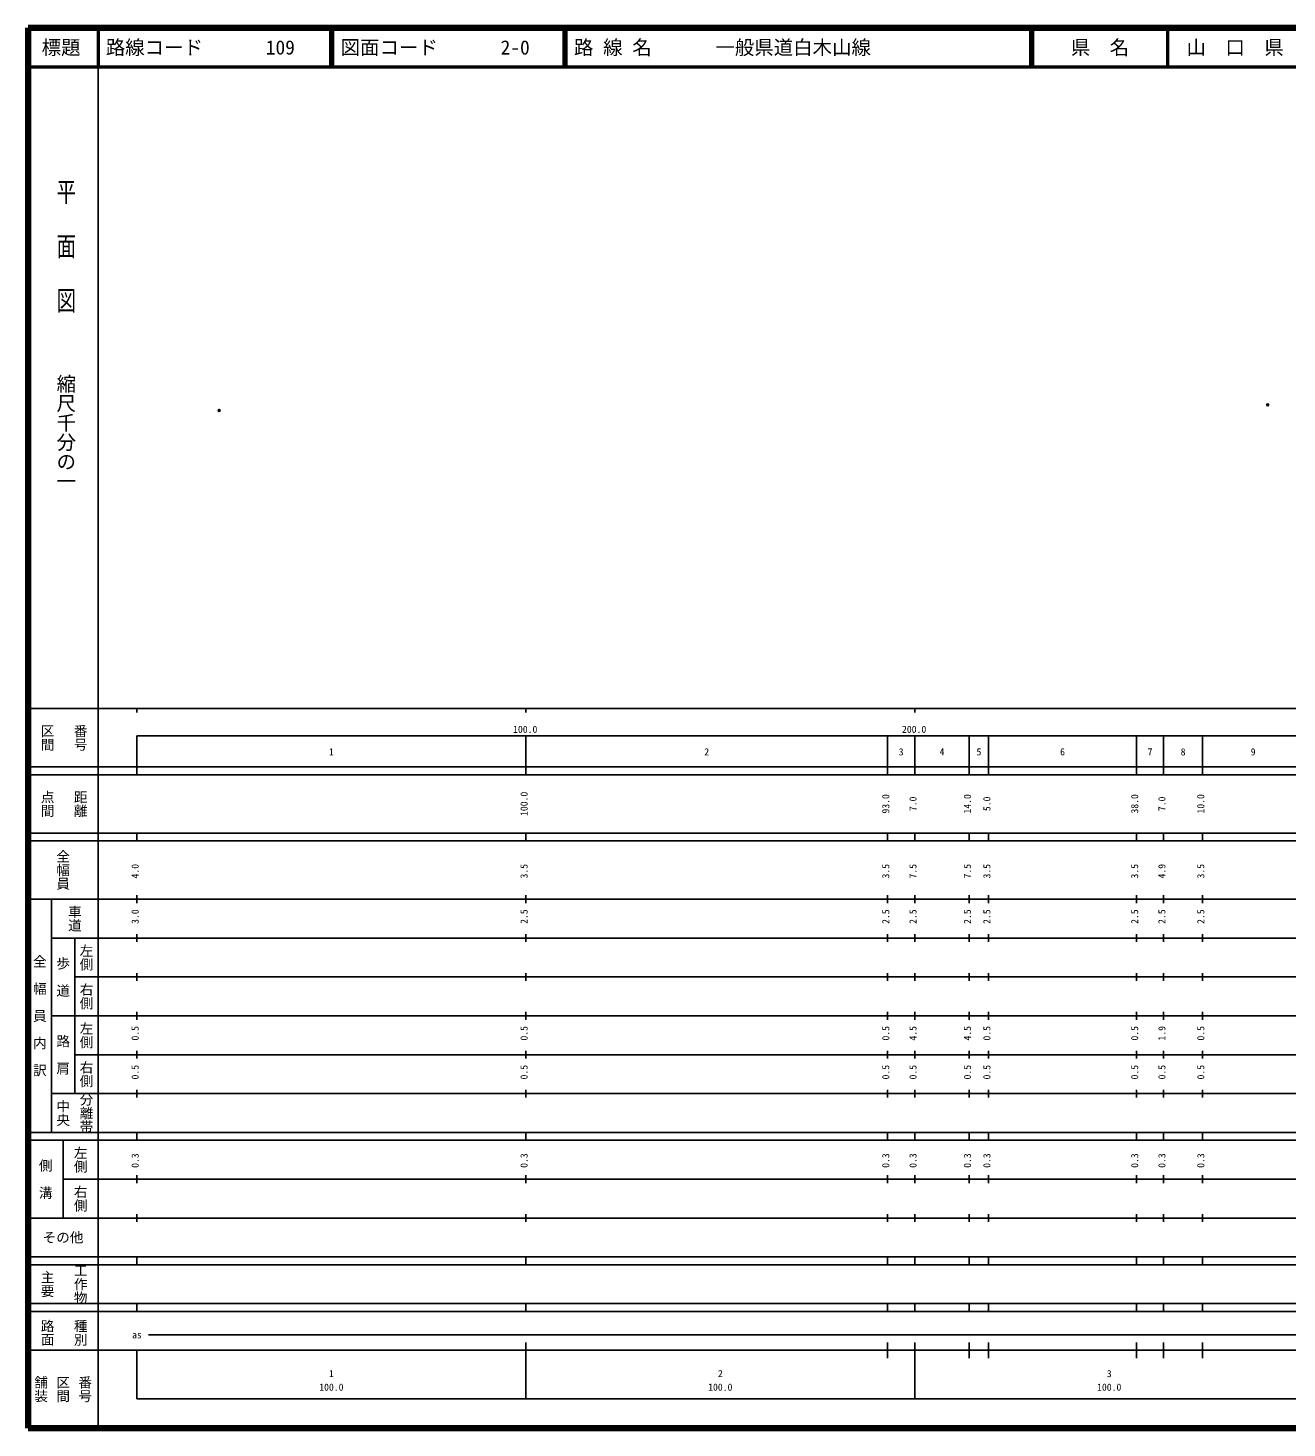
# Model space of a CAD drawing. Units: millimetres on the paper. Extents: x 40 to 680, y 20 to 380.
# Drawn here: x 40 to 363.7, y 20 to 380 of the extents above; entities that cross this region are included whole.
import ezdxf
from ezdxf.enums import TextEntityAlignment as Align

# ---------------------------------------------------------------- set-up
doc = ezdxf.new("R2010")
doc.units = ezdxf.units.MM
doc.header["$PDMODE"] = 32
doc.header["$PDSIZE"] = 0.5
doc.layers.add('M-OTRS', color=6, linetype='Continuous')
doc.layers.add('M-TTL-TXT', color=7, linetype='Continuous')
for name, color, linetype, lineweight in [('M-TTL', 2, 'Continuous', 140), ('M-TTL-BAND', 7, 'Continuous', 25), ('M-TTL-LINE', 7, 'Continuous', 50)]:
    doc.layers.add(name, color=color, linetype=linetype, lineweight=lineweight)
doc.styles.add('@ＭＳ ゴシック', font='')
doc.styles.add('ＭＳ ゴシック', font='')
doc.styles.get('@ＭＳ ゴシック').set_extended_font_data('@MS Gothic')
doc.styles.get('ＭＳ ゴシック').set_extended_font_data('MS Gothic')

msp = doc.modelspace()

# ---------------------------------------------------------------- linework, layer by layer
at = {"layer": 'M-OTRS'}
for p in [(89.155, 281.678), (358.741, 283.112)]:
    msp.add_point(p, dxfattribs=at)
at = {"layer": 'M-TTL'}
for p, q in [((40, 380), (40, 20)), ((680, 380), (40, 380)), ((40, 20), (680, 20))]:
    msp.add_line(p, q, dxfattribs=at)
at = {"layer": 'M-TTL-BAND'}
for p, q in [((58, 370), (58, 20)), ((40, 205), (579, 205)), ((68, 205), (68, 204)), ((168, 205), (168, 204)), ((268, 205), (268, 204)), ((68, 198), (579, 198)), ((68, 198), (68, 188)), ((168, 188), (168, 198)), ((261, 188), (261, 198)), ((268, 188), (268, 198)), ((282, 188), (282, 198)), ((287, 188), (287, 198)), ((325, 188), (325, 198)), ((332, 188), (332, 198)), ((342, 188), (342, 198)), ((40, 190), (579, 190)), ((40, 188), (579, 188)), ((40, 173), (579, 173)), ((68, 171), (68, 173)), ((168, 171), (168, 173)), ((261, 171), (261, 173)), ((268, 171), (268, 173)), ((282, 171), (282, 173)), ((287, 171), (287, 173)), ((325, 171), (325, 173)), ((332, 171), (332, 173)), ((342, 171), (342, 173)), ((40, 171), (579, 171)), ((40, 156), (579, 156)), ((46, 96), (46, 156)), ((68, 155), (68, 157)), ((168, 155), (168, 157)), ((261, 155), (261, 157)), ((268, 155), (268, 157)), ((282, 155), (282, 157)), ((287, 155), (287, 157)), ((325, 155), (325, 157)), ((332, 155), (332, 157)), ((342, 155), (342, 157)), ((46, 146), (579, 146)), ((52, 146), (52, 106)), ((68, 145), (68, 147)), ((168, 145), (168, 147)), ((261, 145), (261, 147)), ((268, 145), (268, 147)), ((282, 145), (282, 147)), ((287, 145), (287, 147)), ((325, 145), (325, 147)), ((332, 145), (332, 147)), ((342, 145), (342, 147)), ((68, 135), (68, 137)), ((168, 135), (168, 137)), ((261, 135), (261, 137)), ((268, 135), (268, 137)), ((282, 135), (282, 137)), ((287, 135), (287, 137)), ((325, 135), (325, 137)), ((332, 135), (332, 137)), ((342, 135), (342, 137)), ((52, 136), (579, 136)), ((46, 126), (579, 126)), ((68, 125), (68, 127)), ((168, 125), (168, 127)), ((261, 125), (261, 127)), ((268, 125), (268, 127)), ((282, 125), (282, 127)), ((287, 125), (287, 127)), ((325, 125), (325, 127)), ((332, 125), (332, 127)), ((342, 125), (342, 127)), ((52, 116), (579, 116)), ((68, 115), (68, 117)), ((168, 115), (168, 117)), ((261, 115), (261, 117)), ((268, 115), (268, 117)), ((282, 115), (282, 117)), ((287, 115), (287, 117)), ((325, 115), (325, 117)), ((332, 115), (332, 117)), ((342, 115), (342, 117)), ((46, 106), (579, 106)), ((68, 105), (68, 107)), ((168, 105), (168, 107)), ((261, 105), (261, 107)), ((268, 105), (268, 107)), ((282, 105), (282, 107)), ((287, 105), (287, 107)), ((325, 105), (325, 107)), ((332, 105), (332, 107)), ((342, 105), (342, 107)), ((40, 96), (579, 96)), ((40, 94), (579, 94)), ((49, 94), (49, 74)), ((68, 94), (68, 96)), ((168, 94), (168, 96)), ((261, 94), (261, 96)), ((268, 94), (268, 96)), ((282, 94), (282, 96)), ((287, 94), (287, 96)), ((325, 94), (325, 96)), ((332, 94), (332, 96)), ((342, 94), (342, 96)), ((49, 84), (579, 84)), ((68, 83), (68, 85)), ((168, 83), (168, 85)), ((261, 83), (261, 85)), ((268, 83), (268, 85)), ((282, 83), (282, 85)), ((287, 83), (287, 85)), ((325, 83), (325, 85)), ((332, 83), (332, 85)), ((342, 83), (342, 85)), ((40, 74), (579, 74)), ((68, 73), (68, 75)), ((168, 73), (168, 75)), ((261, 73), (261, 75)), ((268, 73), (268, 75)), ((282, 73), (282, 75)), ((287, 73), (287, 75)), ((325, 73), (325, 75)), ((332, 73), (332, 75)), ((342, 73), (342, 75)), ((40, 64), (579, 64)), ((40, 62), (579, 62)), ((68, 62), (68, 64)), ((168, 62), (168, 64)), ((261, 62), (261, 64)), ((268, 62), (268, 64)), ((282, 62), (282, 64)), ((287, 62), (287, 64)), ((325, 62), (325, 64)), ((332, 62), (332, 64)), ((342, 62), (342, 64)), ((40, 52), (579, 52)), ((68, 50), (68, 52)), ((168, 50), (168, 52)), ((261, 50), (261, 52)), ((268, 50), (268, 52)), ((282, 50), (282, 52)), ((287, 50), (287, 52)), ((325, 50), (325, 52)), ((332, 50), (332, 52)), ((342, 50), (342, 52)), ((40, 50), (579, 50)), ((71, 44), (565, 44)), ((40, 40), (579, 40)), ((68, 40), (68, 27.5)), ((168, 27.5), (168, 42)), ((261, 38), (261, 42)), ((268, 27.5), (268, 42)), ((282, 38), (282, 42)), ((287, 38), (287, 42)), ((325, 38), (325, 42)), ((332, 38), (332, 42)), ((342, 38), (342, 42)), ((68, 27.5), (579, 27.5))]:
    msp.add_line(p, q, dxfattribs=at)
at = {"layer": 'M-TTL-LINE'}
for p, q in [((58, 380), (58, 370)), ((117.75, 380), (117.75, 370)), ((118.25, 380), (118.25, 370)), ((177.75, 380), (177.75, 370)), ((178.25, 380), (178.25, 370)), ((297.75, 380), (297.75, 370)), ((298.25, 380), (298.25, 370)), ((333, 380), (333, 370)), ((40, 370), (680, 370))]:
    msp.add_line(p, q, dxfattribs=at)

# ---------------------------------------------------------------- texts
at = {"layer": 'M-TTL-BAND', "style": '@ＭＳ ゴシック', "width": 1.4}
msp.add_text('平  面  図', height=3.666, rotation=270, dxfattribs=at).set_placement((49.777, 306.475), align=Align.MIDDLE_RIGHT)
at = {"layer": 'M-TTL-BAND', "style": '@ＭＳ ゴシック'}
msp.add_text('縮尺千分の一', height=3.666, rotation=270, dxfattribs=at).set_placement((49.777, 261.03), align=Align.MIDDLE_RIGHT)
for s, p in [('区間', (45, 197.5)), ('番号', (53.5, 197.5)), ('点間', (45, 180.5)), ('距離', (53.5, 180.5)), ('全幅員', (49, 163.5)), ('車道', (52, 151)), ('左側', (55, 141)), ('全\u3000幅\u3000員\u3000内\u3000訳', (43, 126)), ('歩\u3000道', (49, 136)), ('右側', (55, 131)), ('左側', (55, 121)), ('路\u3000肩', (49, 116)), ('右側', (55, 111)), ('分離帯', (55, 101)), ('中央', (49, 101)), ('左側', (53.5, 89)), ('側\u3000溝', (44.5, 84)), ('右側', (53.5, 79)), ('工作物', (53.5, 57)), ('主要', (45, 57)), ('路面', (45, 44.5)), ('種別', (53.5, 44.5)), ('舗装', (43.333, 30)), ('区間', (49, 30)), ('番号', (54.667, 30))]:
    msp.add_text(s, height=2.566, rotation=270, dxfattribs=at).set_placement(p, align=Align.MIDDLE_CENTER)
at = {"layer": 'M-TTL-BAND', "style": 'ＭＳ ゴシック'}
for s, p in [('100.0', (167.844, 198.195)), ('200.0', (267.844, 198.195)), ('1', (118, 192.405)), ('2', (214.5, 192.405)), ('3', (264.5, 192.405)), ('4', (275, 192.405)), ('5', (284.5, 192.405)), ('6', (306, 192.405)), ('7', (328.5, 192.405)), ('8', (337, 192.405)), ('9', (355, 192.405)), ('as', (68, 42.5)), ('1', (118, 32.523)), ('2', (218, 32.523)), ('3', (318, 32.523)), ('100.0', (118, 29.033)), ('100.0', (218, 29.033)), ('100.0', (318, 29.033))]:
    msp.add_text(s, height=1.833, dxfattribs=at).set_placement(p, align=Align.BOTTOM_CENTER)
for s, p in [('100.0', (169, 180.5)), ('93.0', (262, 180.5)), ('7.0', (269, 180.5)), ('14.0', (283, 180.5)), ('5.0', (288, 180.5)), ('38.0', (326, 180.5)), ('7.0', (333, 180.5)), ('10.0', (343, 180.5)), ('4.0', (69, 163.174)), ('3.5', (169, 163.174)), ('3.5', (262, 163.174)), ('7.5', (269, 163.174)), ('7.5', (283, 163.174)), ('3.5', (288, 163.174)), ('3.5', (326, 163.174)), ('4.9', (333, 163.174)), ('3.5', (343, 163.174)), ('3.0', (69, 151.5)), ('2.5', (169, 151.5)), ('2.5', (262, 151.5)), ('2.5', (269, 151.5)), ('2.5', (283, 151.5)), ('2.5', (288, 151.5)), ('2.5', (326, 151.5)), ('2.5', (333, 151.5)), ('2.5', (343, 151.5)), ('0.5', (69, 121.5)), ('0.5', (169, 121.5)), ('0.5', (262, 121.5)), ('4.5', (269, 121.5)), ('4.5', (283, 121.5)), ('0.5', (288, 121.5)), ('0.5', (326, 121.5)), ('1.9', (333, 121.5)), ('0.5', (343, 121.5)), ('0.5', (69, 111.5)), ('0.5', (169, 111.5)), ('0.5', (262, 111.5)), ('0.5', (269, 111.5)), ('0.5', (283, 111.5)), ('0.5', (288, 111.5)), ('0.5', (326, 111.5)), ('0.5', (333, 111.5)), ('0.5', (343, 111.5)), ('0.3', (69, 88.764)), ('0.3', (169, 88.764)), ('0.3', (262, 88.764)), ('0.3', (269, 88.764)), ('0.3', (283, 88.764)), ('0.3', (288, 88.764)), ('0.3', (326, 88.764)), ('0.3', (333, 88.764)), ('0.3', (343, 88.764))]:
    msp.add_text(s, height=1.833, rotation=90, dxfattribs=at).set_placement(p, align=Align.BOTTOM_CENTER)
msp.add_text('その他', height=2.566, dxfattribs=at).set_placement((49, 69), align=Align.MIDDLE_CENTER)
at = {"layer": 'M-TTL-TXT', "style": 'ＭＳ ゴシック'}
for s, p in [('標題', (48.5, 375)), ('県\u3000名', (315.625, 375)), ('山\u3000口\u3000県', (350.375, 375))]:
    msp.add_text(s, height=3.666, dxfattribs=at).set_placement(p, align=Align.MIDDLE_CENTER)
for s, p in [('路線コード', (60, 375)), ('109', (101.142, 375)), ('図面コード', (120.38, 375)), ('2-0', (161.521, 375)), ('路 線 名', (180.38, 375)), ('一般県道白木山線', (216.734, 375))]:
    msp.add_text(s, height=3.666, dxfattribs=at).set_placement(p, align=Align.MIDDLE_LEFT)

doc.saveas('drawing.dxf')
